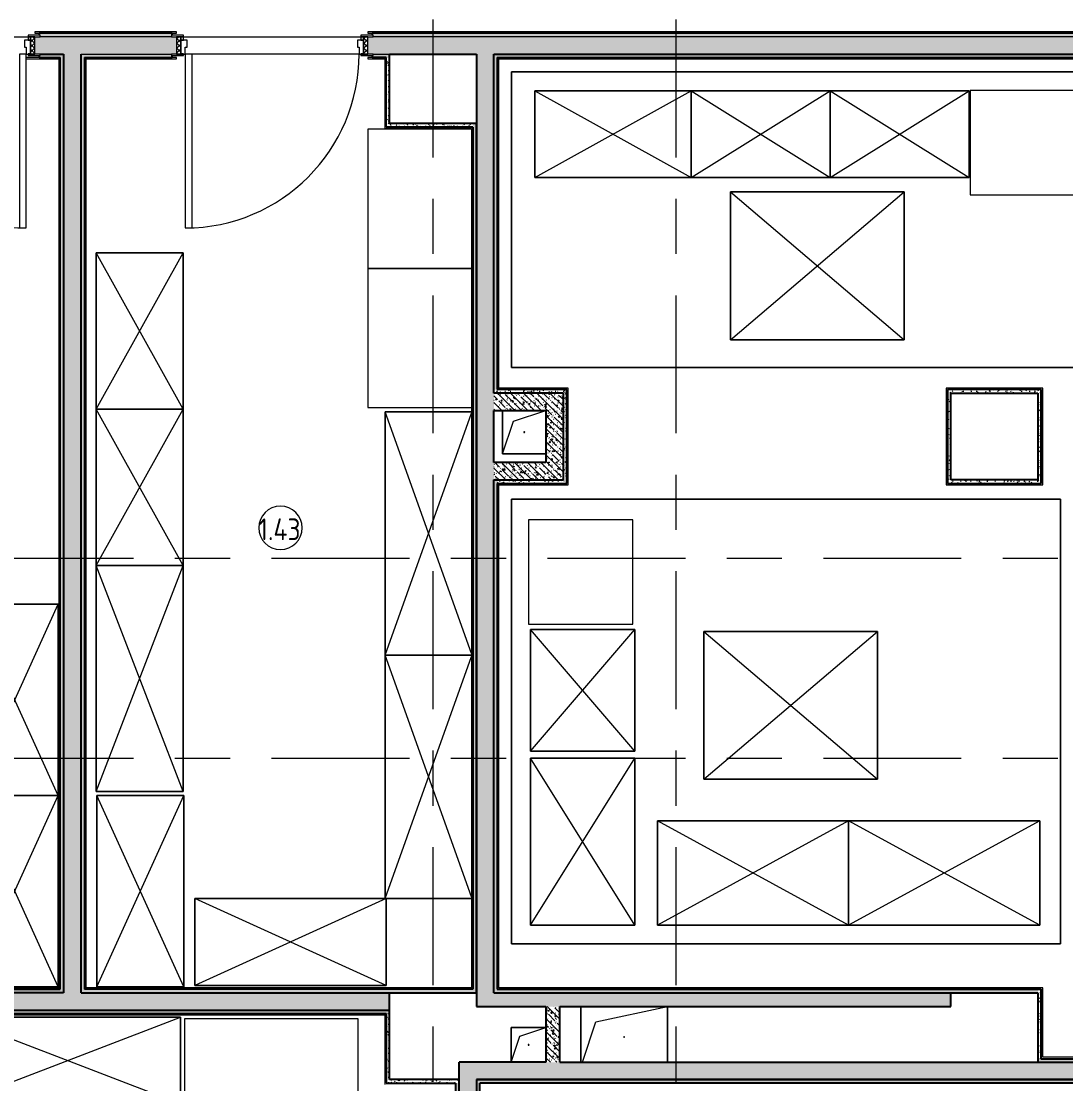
# Model space of a CAD drawing. Header units: millimetres. Extents: x 54725 to 263872, y -8553 to 29614.
# Drawn here: x 68191 to 74200, y 15126 to 21239 of the extents above; entities that cross this region are included whole.
import ezdxf

# ---------------------------------------------------------------- set-up
doc = ezdxf.new("R2010")
doc.units = ezdxf.units.MM
doc.linetypes.add('Осевая', pattern=[1587.5, 317.5, -238.125, 793.75, -238.125])
for name, color, linetype, lineweight in [('A-AREA-IDEN', 7, 'Continuous', 9), ('A-DOOR', 7, 'Continuous', 9), ('A-DOOR-1', 7, 'Continuous', 15), ('A-DOOR-FRAM', 7, 'Continuous', 15), ('A-DOOR-FRAM-1', 7, 'Continuous', 9), ('A-GENM', 7, 'Continuous', 9), ('A-WALL', 7, 'Continuous', 9), ('I-FURN', 7, 'Continuous', 9), ('I-WALL', 7, 'Continuous', 9), ('Оси-2', 7, 'Осевая', 9)]:
    doc.layers.add(name, color=color, linetype=linetype, lineweight=lineweight)
doc.layers.add('A-WALL-3', color=7, linetype='Continuous', lineweight=25, true_color=0x3c3c3c)
doc.layers.add('A-WALL-FNSH-2', color=7, linetype='Continuous', lineweight=15, true_color=0x3c3c3c)
doc.styles.add('GOST Common_1', font='GOST_Common.ttf', dxfattribs={"width": 0.9, "height": 125})
pattern_1 = [(135, (0, 0), (-37.717076, -37.717076), [53.34, -8.89, 1.778, -8.89]), (135, (0, 37.694), (-37.717076, -37.717076), []), (50, (0, 0), (63.763904, -5.57885), [6.667, -73.342]), (355, (0, 0), (-12.334876, 66.869514), [5.334, -58.674]), (100.451, (5.314, -0.465), (51.43036, 61.29098), [5.667, -62.332]), (46.184, (0, 17.78), (94.87722, -14.714836), [10.001, -110.014]), (96.636, (7.91, 16.55), (83.09115, 86.5993), [8.5, -93.497]), (351.184, (0, 17.78), (83.09204, 86.59928), [8.001, -88.011]), (21, (8.89, 13.335), (53.064487, -35.792726), [6.667, -73.342]), (326, (8.89, 13.335), (21.63066, 64.46546), [5.334, -58.674]), (71.451, (13.31, 10.35), (74.69646, 28.672367), [5.667, -62.332]), (37.5, (0, 0), (1.080413, 29.594271), [1.676, -56.286, 1.676, -57.887, -58.896]), (37.5, (0, 0), (1.080413, 29.594271), [-117.526, 1.676, -57.22]), (7.5, (0, 0), (23.386368, 35.063507), [1.676, -32.283, 1.676, -54.953, -22.447]), (7.5, (0, 0), (23.386368, 35.063507), [-90.589, 1.676, -20.771]), (327.5, (-19.825, 0), (47.456567, -2.0054684), [1.676, -20.549, 1.676, -67.666, -92.011]), (327.5, (-19.825, 0), (47.456567, -2.0054684), [-91.567, 1.676, -90.335]), (317.5, (-28.715, 0), (51.844948, 8.89904), [1.676, -27.216, 1.676, -44.374, -65.341]), (317.5, (-28.715, 0), (51.844948, 8.89904), [-74.943, 1.676, -63.665])]
pattern_2 = [(135, (1751.41, 114.685), (-14.14214, -14.14214), []), (225, (1751.41, 114.685), (14.14214, -14.14214), [])]
pattern_3 = [(45, (-371.384, 114.685), (-14.1421, 14.1421), []), (135, (-371.384, 114.685), (-14.1421, -14.1421), [])]
pattern_4 = [(0, (0, 0), (60.96, 15.24), [5.029, -40.691, 5.029, -40.691, -243.84]), (0, (0, 0), (60.96, 15.24), [-91.44, 5.029, -86.411, 5.029, -40.691, -106.68]), (0, (0, 0), (60.96, 15.24), [-228.6, 5.029, -25.451, 5.029, -71.171]), (120, (22.86, 7.62), (-43.6782272, 45.1729086), [5.029, -40.691, 5.029, -40.691, -243.84]), (120, (22.86, 7.62), (-43.6782272, 45.1729086), [-91.44, 5.029, -86.411, 5.029, -40.691, -106.68]), (120, (22.86, 7.62), (-43.6782272, 45.1729086), [-228.6, 5.029, -25.451, 5.029, -71.171]), (240, (30.48, 38.1), (-17.2817728, -60.4129086), [5.029, -40.691, 5.029, -40.691, -243.84]), (240, (30.48, 38.1), (-17.2817728, -60.4129086), [-91.44, 5.029, -86.411, 5.029, -40.691, -106.68]), (240, (30.48, 38.1), (-17.2817728, -60.4129086), [-228.6, 5.029, -25.451, 5.029, -71.171])]

# ---------------------------------------------------------------- blocks, each defined once
blk = doc.blocks.new('110_Дверь_СКБ_1Ст_Внутренняя1 - Д-11п 1100x2100h_кладовые _все__ коридор _между помещениями блока столовой__ моечные _все_ 2-32102277-Фрагмент 1_10_ Пищеблок')
at = {"layer": 'A-DOOR'}
h = blk.add_hatch(dxfattribs=at)
h.set_pattern_fill('FP_8', color=256, style=0, pattern_type=2)
h.set_pattern_definition(pattern_2)
h.paths.add_polyline_path([(562.5, -50), (562.5, 50), (537.5, 50), (537.5, -50)])
at = {"layer": 'A-DOOR-FRAM-1'}
h = blk.add_hatch(dxfattribs=at)
h.set_pattern_fill('FP_9', color=256, style=0, pattern_type=2)
h.set_pattern_definition(pattern_3)
h.paths.add_polyline_path([(-512.5, -50), (-512.5, 50), (-537.5, 50), (-537.5, -50)])
at = {"layer": 'A-DOOR'}
blk.add_arc((-487.5, 50), 1000, 360, 90, dxfattribs=at)
at = {"layer": 'A-DOOR-1'}
for p, q in [((-487.5, 1050), (-487.5, 50)), ((-447.5, 1050), (-487.5, 1050)), ((-447.5, 50), (-447.5, 1050)), ((-487.5, 50), (-447.5, 50))]:
    blk.add_line(p, q, dxfattribs=at)
at = {"layer": 'A-DOOR-FRAM'}
for p, q in [((-497.5, 58), (-567.5, 58)), ((-567.5, 58), (-567.5, 50)), ((-567.5, 50), (-497.5, 50)), ((-512.5, 50), (-537.5, 50)), ((-537.5, 50), (-537.5, -50)), ((-487.5, 50), (-512.5, 50)), ((-512.5, 50), (-512.5, -30)), ((-512.5, -50), (-512.5, 50)), ((-497.5, 50), (-512.5, 50)), ((-512.5, 50), (-512.5, 49)), ((-512.5, 49), (-497.5, 49)), ((-497.5, 50), (-497.5, 58)), ((-497.5, 49), (-497.5, 50)), ((-487.5, 10), (-487.5, 50)), ((-477.5, 10), (-487.5, 10)), ((-477.5, -30), (-477.5, 10)), ((512.5, 10), (502.5, 10)), ((502.5, 10), (502.5, -30)), ((512.5, 50), (512.5, 10)), ((537.5, 50), (512.5, 50)), ((592.5, 58), (522.5, 58)), ((522.5, 58), (522.5, 50)), ((537.5, 50), (522.5, 50)), ((522.5, 50), (522.5, 49)), ((522.5, 50), (592.5, 50)), ((522.5, 49), (537.5, 49)), ((537.5, -30), (537.5, 50)), ((562.5, 50), (537.5, 50)), ((537.5, 50), (537.5, -50)), ((537.5, 49), (537.5, 50)), ((562.5, -50), (562.5, 50)), ((592.5, 50), (592.5, 58)), ((-497.5, -50), (-567.5, -50)), ((-567.5, -50), (-567.5, -58)), ((-567.5, -58), (-497.5, -58)), ((-537.5, -50), (-512.5, -50)), ((-512.5, -30), (-477.5, -30)), ((-497.5, -30), (-512.5, -30)), ((-512.5, -30), (-512.5, -50)), ((-512.5, -50), (-497.5, -50)), ((-497.5, -50), (-497.5, -30)), ((-497.5, -58), (-497.5, -50)), ((502.5, -30), (537.5, -30)), ((537.5, -30), (522.5, -30)), ((522.5, -30), (522.5, -50)), ((522.5, -50), (537.5, -50)), ((592.5, -50), (522.5, -50)), ((522.5, -50), (522.5, -58)), ((522.5, -58), (592.5, -58)), ((537.5, -50), (537.5, -30)), ((537.5, -50), (562.5, -50)), ((592.5, -58), (592.5, -50))]:
    blk.add_line(p, q, dxfattribs=at)
blk = doc.blocks.new('GM_Отверстие прямоугольное _в плите_ - Отверстие-21604341-Фрагмент 1_10_ Пищеблок')
at = {"layer": 'A-GENM'}
for p, q in [((-100, -100), (-100, 100)), ((-100, 100), (100, 100)), ((100, 100), (-100, 100)), ((-100, 100), (-100, -100)), ((-50, 50), (100, 100)), ((-100, -100), (-50, 50))]:
    blk.add_line(p, q, dxfattribs=at)
for start, end in [(360, 180), (180, 360)]:
    blk.add_arc((0, 0), 2.5, start, end, dxfattribs=at)
blk = doc.blocks.new('GM_Отверстие прямоугольное _в плите_ - Отверстие-21958087-Фрагмент 1_10_ Пищеблок')
at = {"layer": 'A-GENM'}
for p, q in [((-250, -145), (-250, 175)), ((-250, 175), (-250, -145)), ((-162.5, 87.5), (250, 175)), ((250, 175), (250, -145)), ((250, -145), (250, 175)), ((-240, -145), (-162.5, 87.5))]:
    blk.add_line(p, q, dxfattribs=at)
for start, end in [(360, 180), (180, 360)]:
    blk.add_arc((0, 0), 2.5, start, end, dxfattribs=at)
blk = doc.blocks.new('GM_Отверстие прямоугольное _в плите_ - Отверстие-V14-Фрагмент 1_10_ Пищеблок')
at = {"layer": 'A-GENM'}
for p, q in [((-125, -125), (-125, 125)), ((-125, 125), (-125, -125)), ((-62.5, 62.5), (125, 125)), ((-125, -125), (-62.5, 62.5)), ((125, -125), (-125, -125)), ((-125, -125), (125, -125))]:
    blk.add_line(p, q, dxfattribs=at)
for start, end in [(360, 180), (180, 360)]:
    blk.add_arc((0, 0), 2.5, start, end, dxfattribs=at)
blk = doc.blocks.new('Шкаф параметрический - 1_141п-25632429-Фрагмент 1_10_ Пищеблок')
at = {"layer": 'I-FURN'}
for p, q in [((0, 0), (1300, 500)), ((0, 500), (1300, 0)), ((1300, 500), (0, 500)), ((0, 500), (0, 0)), ((0, 0), (0, 500)), ((0, 500), (1300, 500)), ((1300, 0), (1300, 500)), ((1300, 500), (1300, 0)), ((0, 0), (1300, 0)), ((1300, 0), (0, 0))]:
    blk.add_line(p, q, dxfattribs=at)
blk = doc.blocks.new('Стол базовый прямоугольный - 1_20п-25632581-Фрагмент 1_10_ Пищеблок')
at = {"layer": 'I-FURN'}
for p, q in [((500, 350), (-500, 350)), ((-500, 350), (-500, -350)), ((500, -350), (500, 350)), ((-500, -350), (500, -350))]:
    blk.add_line(p, q, dxfattribs=at)
blk = doc.blocks.new('Шкаф параметрический - 1_139п-25632800-Фрагмент 1_10_ Пищеблок')
at = {"layer": 'I-FURN'}
for p, q in [((0, 0), (1100, 500)), ((0, 500), (1100, 0)), ((1100, 500), (0, 500)), ((0, 500), (0, 0)), ((0, 0), (0, 500)), ((0, 500), (1100, 500)), ((1100, 0), (1100, 500)), ((1100, 500), (1100, 0)), ((0, 0), (1100, 0)), ((1100, 0), (0, 0))]:
    blk.add_line(p, q, dxfattribs=at)
blk = doc.blocks.new('Шкаф параметрический - 1_142п-25633080-Фрагмент 1_10_ Пищеблок')
at = {"layer": 'I-FURN'}
for p, q in [((0, 500), (1391.6, 3)), ((1400, 500), (0, 500)), ((0, 500), (0, 3)), ((0, 3), (0, 500)), ((0, 500), (1400, 500)), ((8.4, 3), (1400, 500)), ((1400, 3), (1400, 500)), ((1400, 500), (1400, 3))]:
    blk.add_line(p, q, dxfattribs=at)
blk = doc.blocks.new('Шкаф параметрический - 1_169п-25633357-Фрагмент 1_10_ Пищеблок')
at = {"layer": 'I-FURN'}
for p, q in [((0, 0), (1100, -500)), ((0, -500), (1100, 0)), ((1100, 0), (0, 0)), ((0, 0), (0, -500)), ((0, -500), (0, 0)), ((0, 0), (1100, 0)), ((1100, -500), (1100, 0)), ((1100, 0), (1100, -500)), ((0, -500), (1100, -500)), ((1100, -500), (0, -500))]:
    blk.add_line(p, q, dxfattribs=at)
blk = doc.blocks.new('Шкаф параметрический - 1_141п-25634502-Фрагмент 1_10_ Пищеблок')
at = {"layer": 'I-FURN'}
for p, q in [((0, 0), (900, 500)), ((0, 500), (900, 0)), ((900, 500), (0, 500)), ((0, 500), (0, 0)), ((0, 0), (0, 500)), ((0, 500), (900, 500)), ((900, 0), (900, 500)), ((900, 500), (900, 0)), ((0, 0), (900, 0)), ((900, 0), (0, 0))]:
    blk.add_line(p, q, dxfattribs=at)
blk = doc.blocks.new('Стол базовый прямоугольный - 1_306п-25634788-Фрагмент 1_10_ Пищеблок')
at = {"layer": 'I-FURN'}
for p, q in [((400, 300), (-400, 300)), ((-400, 300), (-400, -297)), ((400, -297), (400, 300))]:
    blk.add_line(p, q, dxfattribs=at)
blk = doc.blocks.new('Стол базовый прямоугольный - 1_306п-V27-Фрагмент 1_10_ Пищеблок')
at = {"layer": 'I-FURN'}
for p, q in [((400, 300), (-400, 300)), ((-400, 300), (-400, -297)), ((400, -297), (400, 300))]:
    blk.add_line(p, q, dxfattribs=at)
blk = doc.blocks.new('Шкаф параметрический - 1_137п-25635022-Фрагмент 1_10_ Пищеблок')
at = {"layer": 'I-FURN'}
for p, q in [((0, 0), (900, 500)), ((0, 500), (900, 0)), ((900, 500), (0, 500)), ((0, 500), (0, 0)), ((0, 0), (0, 500)), ((0, 500), (900, 500)), ((900, 0), (900, 500)), ((900, 500), (900, 0)), ((0, 0), (900, 0)), ((900, 0), (0, 0))]:
    blk.add_line(p, q, dxfattribs=at)
blk = doc.blocks.new('Шкаф параметрический - 1_136п-25635119-Фрагмент 1_10_ Пищеблок')
at = {"layer": 'I-FURN'}
for p, q in [((0, 0), (800, 500)), ((0, 500), (800, 0)), ((800, 500), (0, 500)), ((0, 500), (0, 0)), ((0, 0), (0, 500)), ((0, 500), (800, 500)), ((800, 0), (800, 500)), ((800, 500), (800, 0)), ((0, 0), (800, 0)), ((800, 0), (0, 0))]:
    blk.add_line(p, q, dxfattribs=at)
blk = doc.blocks.new('Стол базовый прямоугольный - 1_305п-25635306-Фрагмент 1_10_ Пищеблок')
at = {"layer": 'I-FURN'}
for p, q in [((300, 300), (-300, 300)), ((-300, 300), (-300, -300)), ((300, -300), (300, 300)), ((-300, -300), (300, -300))]:
    blk.add_line(p, q, dxfattribs=at)
blk = doc.blocks.new('Шкаф параметрический - 6_51п-25635405-Фрагмент 1_10_ Пищеблок')
at = {"layer": 'I-FURN'}
for p, q in [((0, 0), (1000, 850)), ((0, 850), (1000, 0)), ((1000, 850), (0, 850)), ((0, 850), (0, 0)), ((0, 0), (0, 850)), ((0, 850), (1000, 850)), ((1000, 0), (1000, 850)), ((1000, 850), (1000, 0)), ((0, 0), (1000, 0)), ((1000, 0), (0, 0))]:
    blk.add_line(p, q, dxfattribs=at)
blk = doc.blocks.new('Шкаф параметрический - 6_57п-25636087-Фрагмент 1_10_ Пищеблок')
at = {"layer": 'I-FURN'}
for p, q in [((0, 0), (1000, 850)), ((0, 850), (1000, 0)), ((1000, 850), (0, 850)), ((0, 850), (0, 0)), ((0, 0), (0, 850)), ((0, 850), (1000, 850)), ((1000, 0), (1000, 850)), ((1000, 850), (1000, 0)), ((0, 0), (1000, 0)), ((1000, 0), (0, 0))]:
    blk.add_line(p, q, dxfattribs=at)
blk = doc.blocks.new('Шкаф параметрический - 1_147п-25636414-Фрагмент 1_10_ Пищеблок')
at = {"layer": 'I-FURN'}
for p, q in [((0, 0), (700, 600)), ((0, 600), (700, 0)), ((700, 600), (0, 600)), ((0, 600), (0, 0)), ((0, 0), (0, 600)), ((0, 600), (700, 600)), ((700, 0), (700, 600)), ((700, 600), (700, 0)), ((0, 0), (700, 0)), ((700, 0), (0, 0))]:
    blk.add_line(p, q, dxfattribs=at)
blk = doc.blocks.new('Шкаф параметрический - 1_150п-25636484-Фрагмент 1_10_ Пищеблок')
at = {"layer": 'I-FURN'}
for p, q in [((0, 0), (961, 600)), ((0, 600), (961, 0)), ((961, 600), (0, 600)), ((0, 600), (0, 0)), ((0, 0), (0, 600)), ((0, 600), (961, 600)), ((961, 0), (961, 600)), ((961, 600), (961, 0)), ((0, 0), (961, 0)), ((961, 0), (0, 0))]:
    blk.add_line(p, q, dxfattribs=at)
blk = doc.blocks.new('Шкаф параметрический - 1_151п-25636617-Фрагмент 1_10_ Пищеблок')
at = {"layer": 'I-FURN'}
for p, q in [((0, 0), (1100, 600)), ((0, 600), (1100, 0)), ((1100, 600), (0, 600)), ((0, 600), (0, 0)), ((0, 0), (0, 600)), ((0, 600), (1100, 600)), ((1100, 0), (1100, 600)), ((1100, 600), (1100, 0)), ((0, 0), (1100, 0)), ((1100, 0), (0, 0))]:
    blk.add_line(p, q, dxfattribs=at)
blk = doc.blocks.new('110_Дверь_СКБ_1Ст_Внутренняя1 - Д-11 1100x2100h_кладовые _все__ коридор _между помещениями блока столовой__ моечные _все_-32089444-Фрагмент 1_10_ Пищеблок')
at = {"layer": 'A-DOOR'}
h = blk.add_hatch(dxfattribs=at)
h.set_pattern_fill('FP_8', color=256, style=0, pattern_type=2)
h.set_pattern_definition(pattern_2)
h.paths.add_polyline_path([(562.5, -50), (562.5, 50), (537.5, 50), (537.5, -50)])
at = {"layer": 'A-DOOR-FRAM-1'}
h = blk.add_hatch(dxfattribs=at)
h.set_pattern_fill('FP_9', color=256, style=0, pattern_type=2)
h.set_pattern_definition(pattern_3)
h.paths.add_polyline_path([(-512.5, -50), (-512.5, 50), (-537.5, 50), (-537.5, -50)])
at = {"layer": 'A-DOOR'}
blk.add_arc((512.5, 50), 1000, 90, 180, dxfattribs=at)
at = {"layer": 'A-DOOR-1'}
for p, q in [((512.5, 1050), (472.5, 1050)), ((472.5, 1050), (472.5, 50)), ((512.5, 50), (512.5, 1050)), ((472.5, 50), (512.5, 50))]:
    blk.add_line(p, q, dxfattribs=at)
at = {"layer": 'A-DOOR-FRAM'}
for p, q in [((-497.5, 58), (-567.5, 58)), ((-567.5, 58), (-567.5, 50)), ((-567.5, 50), (-497.5, 50)), ((-512.5, 50), (-537.5, 50)), ((-537.5, 50), (-537.5, -50)), ((-487.5, 50), (-512.5, 50)), ((-512.5, 50), (-512.5, -30)), ((-512.5, -50), (-512.5, 50)), ((-497.5, 50), (-512.5, 50)), ((-512.5, 50), (-512.5, 49)), ((-512.5, 49), (-497.5, 49)), ((-497.5, 50), (-497.5, 58)), ((-497.5, 49), (-497.5, 50)), ((-487.5, 10), (-487.5, 50)), ((-477.5, 10), (-487.5, 10)), ((-477.5, -30), (-477.5, 10)), ((512.5, 10), (502.5, 10)), ((502.5, 10), (502.5, -30)), ((512.5, 50), (512.5, 10)), ((537.5, 50), (512.5, 50)), ((592.5, 58), (522.5, 58)), ((522.5, 58), (522.5, 50)), ((537.5, 50), (522.5, 50)), ((522.5, 50), (522.5, 49)), ((522.5, 50), (592.5, 50)), ((522.5, 49), (537.5, 49)), ((537.5, -30), (537.5, 50)), ((562.5, 50), (537.5, 50)), ((537.5, 50), (537.5, -50)), ((537.5, 49), (537.5, 50)), ((562.5, -50), (562.5, 50)), ((592.5, 50), (592.5, 58)), ((-497.5, -50), (-567.5, -50)), ((-567.5, -50), (-567.5, -58)), ((-567.5, -58), (-497.5, -58)), ((-537.5, -50), (-512.5, -50)), ((-512.5, -30), (-477.5, -30)), ((-497.5, -30), (-512.5, -30)), ((-512.5, -30), (-512.5, -50)), ((-512.5, -50), (-497.5, -50)), ((-497.5, -50), (-497.5, -30)), ((-497.5, -58), (-497.5, -50)), ((502.5, -30), (537.5, -30)), ((537.5, -30), (522.5, -30)), ((522.5, -30), (522.5, -50)), ((522.5, -50), (537.5, -50)), ((592.5, -50), (522.5, -50)), ((522.5, -50), (522.5, -58)), ((522.5, -58), (592.5, -58)), ((537.5, -50), (537.5, -30)), ((537.5, -50), (562.5, -50)), ((592.5, -58), (592.5, -50))]:
    blk.add_line(p, q, dxfattribs=at)
blk = doc.blocks.new('Марка_Помещения - Номер-25198446-Фрагмент 1_10_ Пищеблок')
at = {"layer": 'A-AREA-IDEN'}
for start, end in [(360, 180), (180, 360)]:
    blk.add_arc((0, 0), 2.5, start, end, dxfattribs=at)

msp = doc.modelspace()

# ---------------------------------------------------------------- hatches: boundary and pattern name
at = {"layer": 'I-WALL'}
h = msp.add_hatch(dxfattribs=at)
h.set_pattern_fill('FP_35', color=256, style=0, pattern_type=2)
h.set_pattern_definition(pattern_4)
h.paths.add_polyline_path([(78579.8, 21150), (78679.8, 21150), (78679.8, 21170), (78379.8, 21170), (78379.8, 21158), (78409.8, 21158), (78409.8, 21150), (78556.4, 21150)])
h.paths.add_polyline_path([(77249.8, 21150), (77249.8, 21158), (77279.8, 21158), (77279.8, 21170), (76169.8, 21170), (76169.8, 21158), (76174.8, 21158), (76174.8, 21150), (76832.4, 21150)])
h.paths.add_polyline_path([(74714.8, 21150), (74714.8, 21158), (74719.8, 21158), (74719.8, 21170), (70210, 21170), (70210, 21158), (70215, 21158), (70215, 21150), (73959.1, 21150)])
h.paths.add_polyline_path([(69055, 21150), (69055, 21158), (69060, 21158), (69060, 21170), (68295, 21170), (68295, 21158), (68300, 21158), (68300, 21150), (68787.1, 21150)])
h.paths.add_polyline_path([(67063.1, 21150), (67140, 21150.1), (67140, 21158), (67145, 21158), (67145, 21170), (66260, 21170), (66260, 21150)])
h = msp.add_hatch(dxfattribs=at)
h.set_pattern_fill('FP_3', color=256, style=0, pattern_type=2)
h.set_pattern_definition(pattern_1)
h.paths.add_polyline_path([(78379.8, 21050), (78579.8, 21050), (78579.8, 21150), (78379.8, 21150)])
h.paths.add_polyline_path([(77279.8, 21050), (77279.8, 21150), (76144.8, 21150), (76144.8, 21050), (77249.8, 21050)])
h.paths.add_polyline_path([(74714.8, 21050), (74744.8, 21050), (74744.8, 21150), (70185, 21150), (70185, 21050), (73959.1, 21050)])
h.paths.add_polyline_path([(69060, 21050), (69085, 21050), (69085, 21150), (68270, 21150), (68270, 21050), (69055, 21050)])
h = msp.add_hatch(dxfattribs=at)
h.set_pattern_fill('FP_35', color=256, style=0, pattern_type=2)
h.set_pattern_definition(pattern_4)
h.paths.add_polyline_path([(68415, 21030), (68435, 21030), (68435, 21050), (68300, 21050), (68300, 21042), (68295, 21042), (68295, 21030), (68407, 21030)])
h.paths.add_polyline_path([(67145, 21030), (67145, 21042), (67140, 21042), (67140, 21050), (65830, 21050), (65830, 21030), (67140, 21030)])
h = msp.add_hatch(dxfattribs=at)
h.set_pattern_fill('FP_35', color=256, style=0, pattern_type=2)
h.set_pattern_definition(pattern_4)
h.paths.add_polyline_path([(68415, 15670), (68435, 15670), (68435, 21030), (68415, 21030), (68415, 15678)])
h = msp.add_hatch(dxfattribs=at)
h.set_pattern_fill('FP_3', color=256, style=0, pattern_type=2)
h.set_pattern_definition(pattern_1)
h.paths.add_polyline_path([(68535, 15650), (68535, 21050), (68435, 21050), (68435, 15650)])
h = msp.add_hatch(dxfattribs=at)
h.set_pattern_fill('FP_35', color=256, style=0, pattern_type=2)
h.set_pattern_definition(pattern_4)
h.paths.add_polyline_path([(70310, 21030), (70310, 21050), (70215, 21050), (70215, 21042), (70210, 21042), (70210, 21030), (70290, 21030)])
h.paths.add_polyline_path([(68535, 21030), (69060, 21030), (69060, 21042), (69055, 21042), (69055, 21050), (68535, 21050)])
h = msp.add_hatch(dxfattribs=at)
h.set_pattern_fill('FP_35', color=256, style=0, pattern_type=2)
h.set_pattern_definition(pattern_4)
h.paths.add_polyline_path([(68535, 15650), (68555, 15650), (68555, 21030), (68535, 21030), (68535, 16855.9)])
h = msp.add_hatch(dxfattribs=at)
h.set_pattern_fill('FP_35', color=256, style=0, pattern_type=2)
h.set_pattern_definition(pattern_4)
h.paths.add_polyline_path([(70290, 20650), (70310, 20650), (70310, 21030), (70290, 21030), (70290, 20682)])
h = msp.add_hatch(dxfattribs=at)
h.set_pattern_fill('FP_3', color=256, style=0, pattern_type=2)
h.set_pattern_definition(pattern_1)
h.paths.add_polyline_path([(70810, 15570), (70910, 15570), (70910, 21050), (70810, 21050), (70810, 15899.4)])
h = msp.add_hatch(dxfattribs=at)
h.set_pattern_fill('FP_35', color=256, style=0, pattern_type=2)
h.set_pattern_definition(pattern_4)
h.paths.add_polyline_path([(70930, 19120), (70930, 21050), (70910, 21050), (70910, 19120)])
h = msp.add_hatch(dxfattribs=at)
h.set_pattern_fill('FP_35', color=256, style=0, pattern_type=2)
h.set_pattern_definition(pattern_4)
h.paths.add_polyline_path([(76319.8, 21030), (76319.8, 21050), (76174.8, 21050), (76174.8, 21042), (76169.8, 21042), (76169.8, 21030), (76299.8, 21030)])
h.paths.add_polyline_path([(70930, 21030), (74719.8, 21030), (74719.8, 21042), (74714.8, 21042), (74714.8, 21050), (70930, 21050)])
h = msp.add_hatch(dxfattribs=at)
h.set_pattern_fill('FP_35', color=256, style=0, pattern_type=2)
h.set_pattern_definition(pattern_4)
h.paths.add_polyline_path([(70782, 20630), (70790, 20630), (70790, 20650), (70290, 20650), (70290, 20630), (70511.1, 20630)])
h = msp.add_hatch(dxfattribs=at)
h.set_pattern_fill('FP_35', color=256, style=0, pattern_type=2)
h.set_pattern_definition(pattern_4)
h.paths.add_polyline_path([(70810, 15670), (70810, 20650), (70790, 20650), (70790, 15670)])
h = msp.add_hatch(dxfattribs=at)
h.set_pattern_fill('FP_35', color=256, style=0, pattern_type=2)
h.set_pattern_definition(pattern_4)
h.paths.add_polyline_path([(71310, 19100), (71310, 19120), (70910, 19120), (70910, 19100)])
h = msp.add_hatch(dxfattribs=at)
h.set_pattern_fill('FP_3', color=256, style=0, pattern_type=2)
h.set_pattern_definition(pattern_1)
h.paths.add_polyline_path([(71210, 19000), (71210, 19100), (70910, 19100), (70910, 19000)])
h = msp.add_hatch(dxfattribs=at)
h.set_pattern_fill('FP_3', color=256, style=0, pattern_type=2)
h.set_pattern_definition(pattern_1)
h.paths.add_polyline_path([(71310, 18700), (71310, 19100), (71210, 19100), (71210, 18700)])
h = msp.add_hatch(dxfattribs=at)
h.set_pattern_fill('FP_35', color=256, style=0, pattern_type=2)
h.set_pattern_definition(pattern_4)
h.paths.add_polyline_path([(71310, 18600), (71330, 18600), (71330, 19120), (71310, 19120), (71310, 18768.9)])
h = msp.add_hatch(dxfattribs=at)
h.set_pattern_fill('FP_35', color=256, style=0, pattern_type=2)
h.set_pattern_definition(pattern_4)
h.paths.add_polyline_path([(74040, 19100), (74040, 19120), (73520, 19120), (73520, 19100), (73959.1, 19100)])
h = msp.add_hatch(dxfattribs=at)
h.set_pattern_fill('FP_35', color=256, style=0, pattern_type=2)
h.set_pattern_definition(pattern_4)
h.paths.add_polyline_path([(73540, 18580), (73540, 19100), (73520, 19100), (73520, 18580)])
h = msp.add_hatch(dxfattribs=at)
h.set_pattern_fill('FP_35', color=256, style=0, pattern_type=2)
h.set_pattern_definition(pattern_4)
h.paths.add_polyline_path([(74060, 18600), (74060, 19120), (74040, 19120), (74040, 18600)])
h = msp.add_hatch(dxfattribs=at)
h.set_pattern_fill('FP_3', color=256, style=0, pattern_type=2)
h.set_pattern_definition(pattern_1)
h.paths.add_polyline_path([(71310, 18600), (71310, 18700), (70910, 18700), (70910, 18600)])
h = msp.add_hatch(dxfattribs=at)
h.set_pattern_fill('FP_35', color=256, style=0, pattern_type=2)
h.set_pattern_definition(pattern_4)
h.paths.add_polyline_path([(70910, 15670), (70930, 15670), (70930, 18600), (70910, 18600), (70910, 15899.4)])
h = msp.add_hatch(dxfattribs=at)
h.set_pattern_fill('FP_35', color=256, style=0, pattern_type=2)
h.set_pattern_definition(pattern_4)
h.paths.add_polyline_path([(70950.9, 18580), (71330, 18580), (71330, 18600), (70930, 18600), (70930, 18580)])
h = msp.add_hatch(dxfattribs=at)
h.set_pattern_fill('FP_35', color=256, style=0, pattern_type=2)
h.set_pattern_definition(pattern_4)
h.paths.add_polyline_path([(73540, 18580), (74060, 18580), (74060, 18600), (73540, 18600)])
h = msp.add_hatch(dxfattribs=at)
h.set_pattern_fill('FP_3', color=256, style=0, pattern_type=2)
h.set_pattern_definition(pattern_1)
h.paths.add_polyline_path([(68535, 15550), (68535, 15650), (65810, 15650), (65810, 15550), (67063.1, 15550)])
h = msp.add_hatch(dxfattribs=at)
h.set_pattern_fill('FP_35', color=256, style=0, pattern_type=2)
h.set_pattern_definition(pattern_4)
h.paths.add_polyline_path([(68435, 15650), (68435, 15670), (65830, 15670), (65830, 15650), (67063.1, 15650)])
h = msp.add_hatch(dxfattribs=at)
h.set_pattern_fill('FP_3', color=256, style=0, pattern_type=2)
h.set_pattern_definition(pattern_1)
h.paths.add_polyline_path([(70310, 15550), (70310, 15650), (68535, 15650), (68535, 15550), (69361.8, 15550)])
h = msp.add_hatch(dxfattribs=at)
h.set_pattern_fill('FP_35', color=256, style=0, pattern_type=2)
h.set_pattern_definition(pattern_4)
h.paths.add_polyline_path([(70511.1, 15650), (70810, 15650), (70810, 15670), (68555, 15670), (68555, 15650), (69361.8, 15650)])
h = msp.add_hatch(dxfattribs=at)
h.set_pattern_fill('FP_35', color=256, style=0, pattern_type=2)
h.set_pattern_definition(pattern_4)
h.paths.add_polyline_path([(74040, 15650), (74040, 15670), (70910, 15670), (70910, 15650), (73959.1, 15650)])
h = msp.add_hatch(dxfattribs=at)
h.set_pattern_fill('FP_3', color=256, style=0, pattern_type=2)
h.set_pattern_definition(pattern_1)
h.paths.add_polyline_path([(73540, 15570), (73540, 15650), (70910, 15650), (70910, 15570), (71660.4, 15570)])
h = msp.add_hatch(dxfattribs=at)
h.set_pattern_fill('FP_35', color=256, style=0, pattern_type=2)
h.set_pattern_definition(pattern_4)
h.paths.add_polyline_path([(74040, 15270), (74060, 15270), (74060, 15670), (74040, 15670), (74040, 15650)])
h = msp.add_hatch(dxfattribs=at)
h.set_pattern_fill('FP_35', color=256, style=0, pattern_type=2)
h.set_pattern_definition(pattern_4)
h.paths.add_polyline_path([(70310, 15530), (70310, 15550), (66680, 15550), (66680, 15530), (70290, 15530)])
h = msp.add_hatch(dxfattribs=at)
h.set_pattern_fill('FP_35', color=256, style=0, pattern_type=2)
h.set_pattern_definition(pattern_4)
h.paths.add_polyline_path([(70310, 15130), (70310, 15530), (70290, 15530), (70290, 15130)])
h = msp.add_hatch(dxfattribs=at)
h.set_pattern_fill('FP_3', color=256, style=0, pattern_type=2)
h.set_pattern_definition(pattern_1)
h.paths.add_polyline_path([(71290, 15250), (71290, 15570), (71210, 15570), (71210, 15250)])
h = msp.add_hatch(dxfattribs=at)
h.set_pattern_fill('FP_3', color=256, style=0, pattern_type=2)
h.set_pattern_definition(pattern_1)
h.paths.add_polyline_path([(76319.8, 15150), (76319.8, 15250), (70710, 15250), (70710, 15150), (76257.7, 15150)])
h = msp.add_hatch(dxfattribs=at)
h.set_pattern_fill('FP_35', color=256, style=0, pattern_type=2)
h.set_pattern_definition(pattern_4)
h.paths.add_polyline_path([(76319.8, 15250), (76319.8, 15270), (74040, 15270), (74040, 15250), (76257.7, 15250)])
h = msp.add_hatch(dxfattribs=at)
h.set_pattern_fill('FP_35', color=256, style=0, pattern_type=2)
h.set_pattern_definition(pattern_4)
h.paths.add_polyline_path([(70690, 15130), (70710, 15130), (70710, 15150), (70310, 15150), (70310, 15130), (70682, 15130)])
h = msp.add_hatch(dxfattribs=at)
h.set_pattern_fill('FP_35', color=256, style=0, pattern_type=2)
h.set_pattern_definition(pattern_4)
h.paths.add_polyline_path([(70690, 13620), (70710, 13620), (70710, 13695), (70702, 13695), (70702, 13700), (70690, 13700), (70690, 13628)])
h.paths.add_polyline_path([(70690, 14850), (70702, 14850), (70702, 14855), (70710, 14855), (70710, 15130), (70690, 15130), (70690, 14942.9)])
h = msp.add_hatch(dxfattribs=at)
h.set_pattern_fill('FP_3', color=256, style=0, pattern_type=2)
h.set_pattern_definition(pattern_1)
h.paths.add_polyline_path([(70810, 13600), (70810, 13725), (70710, 13725), (70710, 13600)])
h.paths.add_polyline_path([(70810, 14825), (70810, 15150), (70710, 15150), (70710, 14825)])
h = msp.add_hatch(dxfattribs=at)
h.set_pattern_fill('FP_35', color=256, style=0, pattern_type=2)
h.set_pattern_definition(pattern_4)
h.paths.add_polyline_path([(76419.8, 15130), (76419.8, 15150), (70810, 15150), (70810, 15130), (76257.7, 15130)])
h = msp.add_hatch(dxfattribs=at)
h.set_pattern_fill('FP_35', color=256, style=0, pattern_type=2)
h.set_pattern_definition(pattern_4)
h.paths.add_polyline_path([(70810, 13620), (70830, 13620), (70830, 13700), (70818, 13700), (70818, 13695), (70810, 13695)])
h.paths.add_polyline_path([(70830, 14850), (70830, 15130), (70810, 15130), (70810.4, 14855), (70818, 14855), (70818, 14850)])

# ---------------------------------------------------------------- linework, layer by layer
at = {"layer": 'A-WALL'}
for p, q in [((69055, 21150), (68300, 21150)), ((74714.8, 21150), (70215, 21150)), ((68535, 21050), (69055, 21050)), ((70215, 21050), (70310, 21050))]:
    msp.add_line(p, q, dxfattribs=at)
at = {"layer": 'A-WALL-3'}
for p, q in [((68295, 21170), (68295, 21158)), ((69060, 21170), (68295, 21170)), ((69060, 21158), (69060, 21170)), ((70210, 21170), (70210, 21158)), ((74719.8, 21170), (70210, 21170)), ((68295, 21042), (68295, 21030)), ((68295, 21030), (68415, 21030)), ((68300, 21050), (68435, 21050)), ((68415, 15670), (68415, 21030)), ((68435, 21050), (68435, 15650)), ((68535, 15650), (68535, 21050)), ((68555, 21030), (69060, 21030)), ((68555, 21030), (68555, 15670)), ((69060, 21030), (69060, 21042)), ((70210, 21042), (70210, 21030)), ((70290, 21030), (70210, 21030)), ((70290, 20630), (70290, 21030)), ((70310, 21050), (70810, 21050)), ((70310, 20650), (70310, 21050)), ((70810, 21050), (70810, 15570)), ((70910, 19100), (70910, 21050)), ((70910, 21050), (74714.8, 21050)), ((70930, 21030), (74719.8, 21030)), ((70930, 21030), (70930, 19120)), ((70790, 20630), (70290, 20630)), ((70810, 20650), (70310, 20650)), ((70790, 20630), (70790, 15670)), ((70810, 15650), (70810, 20650)), ((71310, 19100), (70910, 19100)), ((71330, 19120), (70930, 19120)), ((71310, 18600), (71310, 19100)), ((71330, 18580), (71330, 19120)), ((74060, 19120), (73520, 19120)), ((73520, 19120), (73520, 18580)), ((73540, 19100), (74040, 19100)), ((73540, 18600), (73540, 19100)), ((74040, 19100), (74040, 18600)), ((74060, 18580), (74060, 19120)), ((70910, 18700), (70910, 19000)), ((70910, 19000), (71210, 19000)), ((71210, 19000), (71210, 18700)), ((71210, 18700), (70910, 18700)), ((70910, 15650), (70910, 18600)), ((70910, 18600), (71310, 18600)), ((74040, 18600), (73540, 18600)), ((70930, 18580), (71330, 18580)), ((70930, 18580), (70930, 15670)), ((73520, 18580), (74060, 18580)), ((68435, 15650), (65810, 15650)), ((65830, 15670), (68415, 15670)), ((68535, 15650), (70810, 15650)), ((70790, 15670), (68555, 15670)), ((70310, 15150), (70310, 15650)), ((70910, 15650), (74040, 15650)), ((70930, 15670), (74060, 15670)), ((73540, 15570), (73540, 15650)), ((74040, 15650), (74040, 15250)), ((74060, 15270), (74060, 15670)), ((66660, 15550), (70310, 15550)), ((66680, 15530), (70290, 15530)), ((70290, 15530), (70290, 15130)), ((70810, 15570), (71210, 15570)), ((71210, 15570), (71210, 15250)), ((71290, 15250), (71290, 15570)), ((71290, 15570), (73540, 15570)), ((71210, 15250), (70710, 15250)), ((70710, 14855), (70710, 15250)), ((71290, 15250), (76319.8, 15250)), ((74060, 15270), (76299.8, 15270)), ((70290, 15130), (70690, 15130)), ((70710, 15150), (70310, 15150)), ((70690, 15130), (70690, 14850)), ((70810, 15150), (76319.8, 15150)), ((76419.8, 15150), (70810, 15150)), ((70810, 15150), (70810, 14855)), ((70830, 14850), (70830, 15130)), ((76439.8, 15130), (70830, 15130))]:
    msp.add_line(p, q, dxfattribs=at)
at = {"layer": 'A-WALL-FNSH-2'}
for p, q in [((69085, 21178), (68270, 21178)), ((68270, 21178), (68270, 21170)), ((68270, 21170), (68295, 21170)), ((69060, 21170), (69085, 21170)), ((69085, 21170), (69085, 21178)), ((74744.8, 21178), (70185, 21178)), ((70185, 21178), (70185, 21170)), ((70185, 21170), (70210, 21170)), ((68295, 21030), (68220, 21030)), ((69085, 21030), (69060, 21030)), ((69085, 21022), (69085, 21030)), ((70210, 21030), (70185, 21030)), ((70185, 21030), (70185, 21022)), ((68220, 21022), (68407, 21022)), ((68407, 21022), (68407, 15678)), ((68563, 21022), (69085, 21022)), ((68563, 21022), (68563, 15670)), ((70185, 21022), (70282, 21022)), ((70282, 21022), (70282, 20622)), ((70938, 21022), (74744.8, 21022)), ((70938, 19128), (70938, 21022)), ((70282, 20622), (70782, 20622)), ((70782, 20622), (70782, 15678)), ((71338, 19128), (70938, 19128)), ((71338, 18572), (71338, 19128)), ((74068, 19128), (73512, 19128)), ((73512, 19128), (73512, 18572)), ((74068, 18572), (74068, 19128)), ((70938, 18572), (71338, 18572)), ((70938, 15678), (70938, 18572)), ((73512, 18572), (74068, 18572)), ((68407, 15678), (65838, 15678)), ((70782, 15678), (68563, 15678)), ((74068, 15678), (70938, 15678)), ((74068, 15278), (74068, 15678)), ((66688, 15522), (70282, 15522)), ((70282, 15522), (70282, 15122)), ((76291.8, 15278), (74068, 15278))]:
    msp.add_line(p, q, dxfattribs=at)
at = {"layer": 'I-FURN'}
for p, q in [((74510.7, 20947.5), (71010.7, 20947.5)), ((71010.7, 20947.5), (71010.7, 19247.5)), ((71010.7, 19247.5), (71010.7, 20947.5)), ((71010.7, 20947.5), (74510.7, 20947.5)), ((71010.7, 19247.5), (74510.7, 19247.5)), ((74510.7, 19247.5), (71010.7, 19247.5)), ((74170.7, 18490.2), (71010.7, 18490.2)), ((71010.7, 18490.2), (71010.7, 15930.2)), ((71010.7, 15930.2), (71010.7, 18490.2)), ((71010.7, 18490.2), (74170.7, 18490.2)), ((74170.7, 15930.2), (74170.7, 18490.2)), ((74170.7, 18490.2), (74170.7, 15930.2)), ((71010.7, 15930.2), (74170.7, 15930.2)), ((74170.7, 15930.2), (71010.7, 15930.2))]:
    msp.add_line(p, q, dxfattribs=at)
at = {"layer": 'I-WALL'}
for p, q in [((67210, 21150), (68230, 21150)), ((69125, 21150), (70145, 21150)), ((70135, 21050), (69175, 21050))]:
    msp.add_line(p, q, dxfattribs=at)
at = {"layer": 'Оси-2'}
for p, q in [((70560, 13550), (70560, 26148.1)), ((71960, 13550), (71960, 26148.1)), ((56375.2, 18150), (90566.7, 18150)), ((56375.2, 17000), (90566.7, 17000))]:
    msp.add_line(p, q, dxfattribs=at)

# ---------------------------------------------------------------- block references
at = {"layer": 'A-AREA-IDEN', "xscale": 49.99999999999998, "yscale": 49.99999999999998, "zscale": 49.99999999999998}
msp.add_blockref('Марка_Помещения - Номер-25198446-Фрагмент 1_10_ Пищеблок', (69682.1, 18324.3), dxfattribs=at)
at = {"layer": 'A-DOOR', "rotation": 180}
for name, p in [('110_Дверь_СКБ_1Ст_Внутренняя1 - Д-11п 1100x2100h_кладовые _все__ коридор _между помещениями блока столовой__ моечные _все_ 2-32102277-Фрагмент 1_10_ Пищеблок', (67732.5, 21100)), ('110_Дверь_СКБ_1Ст_Внутренняя1 - Д-11 1100x2100h_кладовые _все__ коридор _между помещениями блока столовой__ моечные _все_-32089444-Фрагмент 1_10_ Пищеблок', (69647.5, 21100))]:
    msp.add_blockref(name, p, dxfattribs=at)
at = {"layer": 'A-GENM'}
for name, p in [('GM_Отверстие прямоугольное _в плите_ - Отверстие-V14-Фрагмент 1_10_ Пищеблок', (71085, 18875)), ('GM_Отверстие прямоугольное _в плите_ - Отверстие-21958087-Фрагмент 1_10_ Пищеблок', (71660, 15395)), ('GM_Отверстие прямоугольное _в плите_ - Отверстие-21604341-Фрагмент 1_10_ Пищеблок', (71110, 15350))]:
    msp.add_blockref(name, p, dxfattribs=at)
at = {"layer": 'I-FURN'}
for name, p in [('Шкаф параметрический - 1_137п-25635022-Фрагмент 1_10_ Пищеблок', (71145.4, 20339.3)), ('Шкаф параметрический - 1_136п-25635119-Фрагмент 1_10_ Пищеблок', (72045.4, 20339.3)), ('Шкаф параметрический - 1_136п-25635119-Фрагмент 1_10_ Пищеблок', (72845.4, 20339.3)), ('Шкаф параметрический - 6_51п-25635405-Фрагмент 1_10_ Пищеблок', (72270.7, 19407)), ('Шкаф параметрический - 6_57п-25636087-Фрагмент 1_10_ Пищеблок', (72118.2, 16878.3)), ('Шкаф параметрический - 1_141п-25632429-Фрагмент 1_10_ Пищеблок', (67807.7, 15009.7)), ('Стол базовый прямоугольный - 1_20п-25632581-Фрагмент 1_10_ Пищеблок', (69630, 15150))]:
    msp.add_blockref(name, p, dxfattribs=at)
for name, p, rotation in [('Стол базовый прямоугольный - 1_305п-25635306-Фрагмент 1_10_ Пищеблок', (73950, 20540), 180), ('Стол базовый прямоугольный - 1_306п-V27-Фрагмент 1_10_ Пищеблок', (70485, 20217.2), 89.9999999999997), ('Шкаф параметрический - 1_141п-25634502-Фрагмент 1_10_ Пищеблок', (69121.7, 19006.9), 89.99999999999984), ('Стол базовый прямоугольный - 1_306п-25634788-Фрагмент 1_10_ Пищеблок', (70485, 19417.2), 89.9999999999997), ('Шкаф параметрический - 1_141п-25634502-Фрагмент 1_10_ Пищеблок', (69121.7, 18106.9), 89.99999999999984), ('Шкаф параметрический - 1_142п-25633080-Фрагмент 1_10_ Пищеблок', (70785, 17592.2), 89.99999999999984), ('Стол базовый прямоугольный - 1_305п-25635306-Фрагмент 1_10_ Пищеблок', (71410, 18070), 269.9999999999997), ('Шкаф параметрический - 1_141п-25632429-Фрагмент 1_10_ Пищеблок', (69121.7, 16806.9), 89.99999999999984), ('Шкаф параметрический - 1_169п-25633357-Фрагмент 1_10_ Пищеблок', (67903.3, 16784.5), 90.00000000000018), ('Шкаф параметрический - 1_147п-25636414-Фрагмент 1_10_ Пищеблок', (71720.8, 17039), 89.99999999999942), ('Шкаф параметрический - 1_142п-25633080-Фрагмент 1_10_ Пищеблок', (70785, 16192.2), 89.99999999999984), ('Шкаф параметрический - 1_150п-25636484-Фрагмент 1_10_ Пищеблок', (71720.8, 16039), 89.99999999999942), ('Шкаф параметрический - 1_169п-25633357-Фрагмент 1_10_ Пищеблок', (67903.3, 15684.5), 90.00000000000018), ('Шкаф параметрический - 1_139п-25632800-Фрагмент 1_10_ Пищеблок', (69126.7, 15684.5), 89.99999999999984), ('Шкаф параметрический - 1_151п-25636617-Фрагмент 1_10_ Пищеблок', (72950.8, 16639.3), 180), ('Шкаф параметрический - 1_151п-25636617-Фрагмент 1_10_ Пищеблок', (74050.8, 16639.3), 180), ('Шкаф параметрический - 1_139п-25632800-Фрагмент 1_10_ Пищеблок', (70290, 16191), 180)]:
    msp.add_blockref(name, p, dxfattribs=dict(at, rotation=rotation))

# ---------------------------------------------------------------- texts
at = {"layer": 'A-AREA-IDEN', "insert": (69556.7, 18378.6), "char_height": 125, "width": 313.861, "attachment_point": 1, "style": 'GOST Common_1'}
msp.add_mtext('1.43', dxfattribs=at)

doc.saveas('drawing.dxf')
